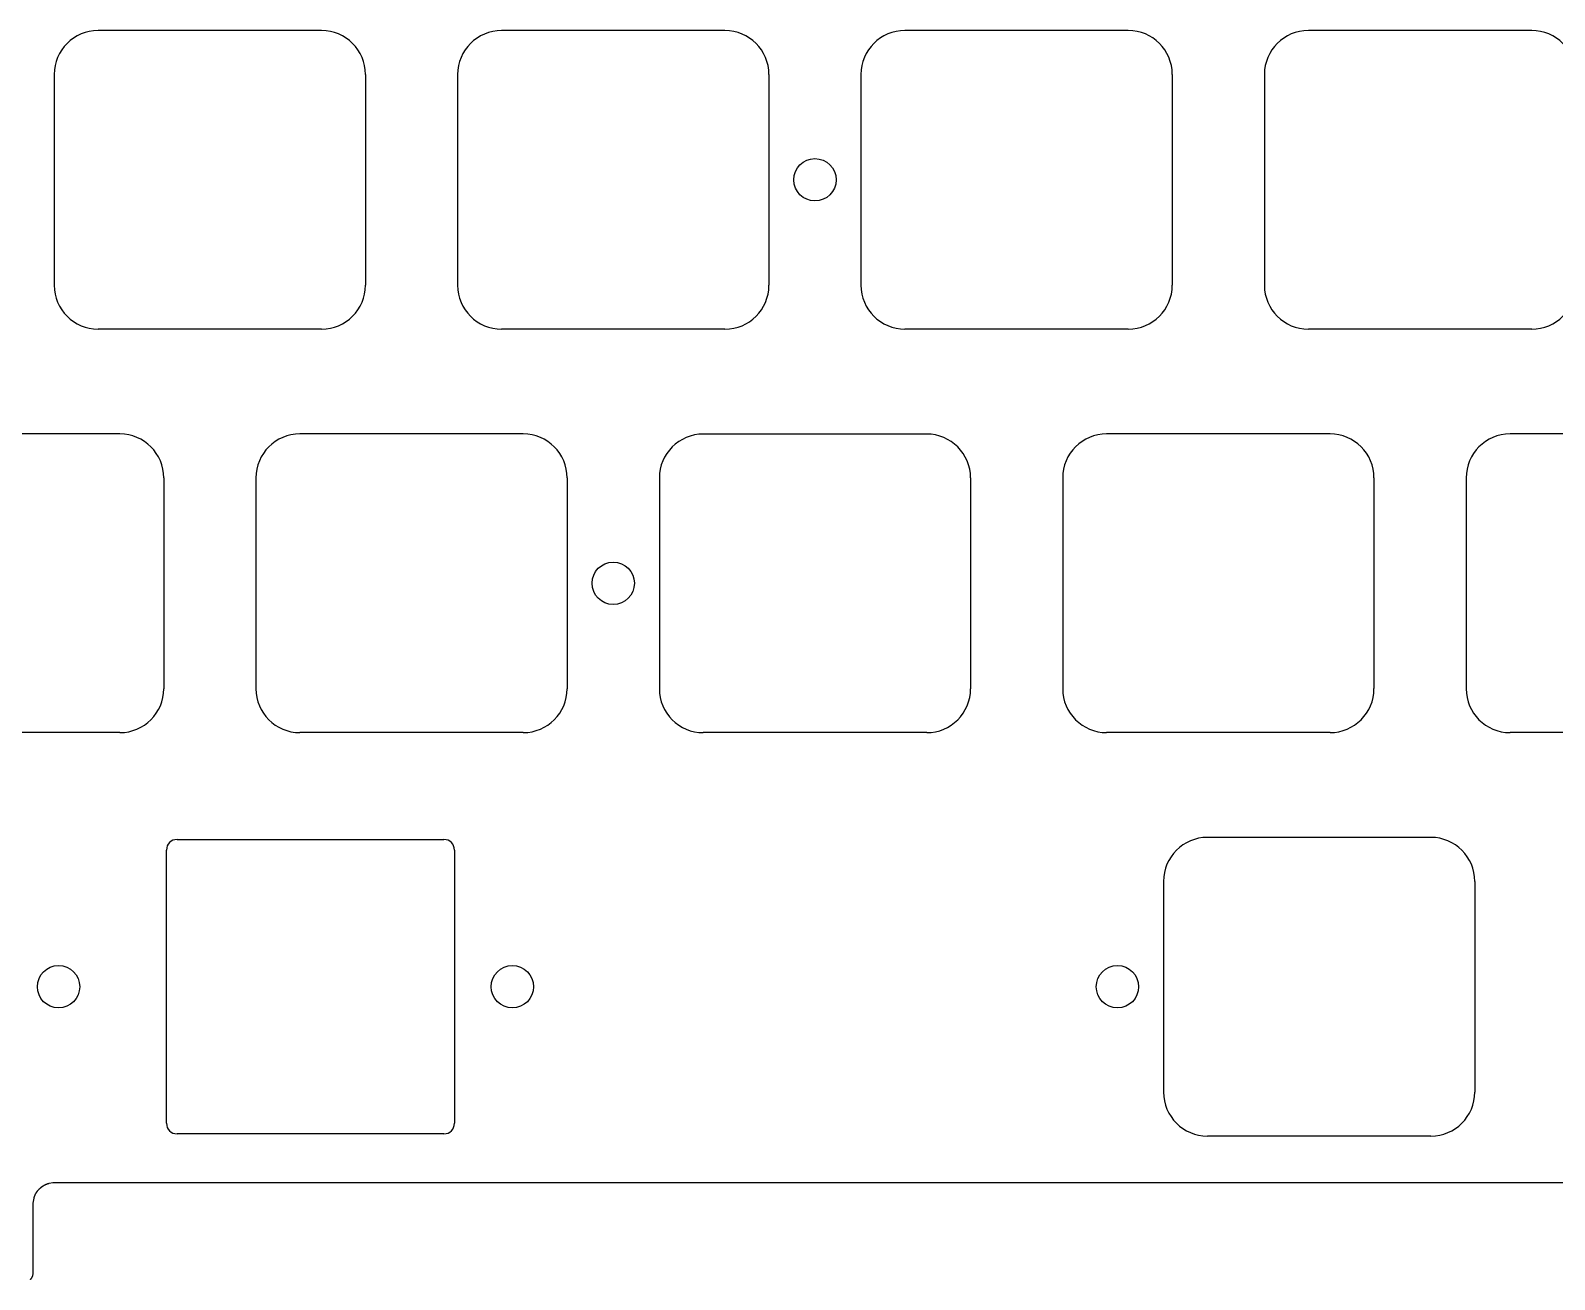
# Model space of a CAD drawing. Header units: millimetres. Extents: x -9 to 276, y -90 to 14.
# Drawn here: x 63 to 134.9, y -90 to -31.1 of the extents above; entities that cross this region are included whole.
import ezdxf

# ---------------------------------------------------------------- set-up
doc = ezdxf.new("R2010")
doc.units = ezdxf.units.MM
doc.layers.add('BLACK', color=7, linetype='CONTINUOUS')

msp = doc.modelspace()

# ---------------------------------------------------------------- linework, layer by layer
at = {"layer": 'BLACK', "linetype": 'Continuous'}
for p, q in [((76.7154, -31.0541), (66.165399, -31.0541)), ((95.76685, -31.05615), (85.216849, -31.05615)), ((114.81395, -31.05205), (104.263949, -31.05205)), ((133.8654, -31.0541), (123.315399, -31.0541)), ((64.0904, -33.1291), (64.0904, -43.079101)), ((78.7904, -33.1291), (78.7904, -43.0791)), ((83.14185, -33.13115), (83.14185, -43.081151)), ((97.84185, -33.13115), (97.84185, -43.08115)), ((102.18895, -33.12705), (102.18895, -43.077051)), ((116.88895, -33.12705), (116.88895, -43.07705)), ((121.2404, -33.1291), (121.2404, -43.079101)), ((76.7154, -45.1541), (66.1654, -45.1541)), ((95.76685, -45.15615), (85.21685, -45.15615)), ((114.81395, -45.15205), (104.26395, -45.15205)), ((133.8654, -45.1541), (123.3154, -45.1541)), ((67.1904, -50.1041), (56.640399, -50.1041)), ((86.2404, -50.1041), (75.690399, -50.1041)), ((105.29185, -50.10615), (94.741849, -50.10615)), ((124.33895, -50.10205), (113.788949, -50.10205)), ((143.3904, -50.1041), (132.840399, -50.1041)), ((69.2654, -52.1791), (69.2654, -62.1291)), ((73.6154, -52.1791), (73.6154, -62.129101)), ((88.3154, -52.1791), (88.3154, -62.1291)), ((92.66685, -52.18115), (92.66685, -62.131151)), ((107.36685, -52.18115), (107.36685, -62.13115)), ((111.71395, -52.17705), (111.71395, -62.127051)), ((126.41395, -52.17705), (126.41395, -62.12705)), ((130.7654, -52.1791), (130.7654, -62.129101)), ((67.1904, -64.2041), (56.6404, -64.2041)), ((86.2404, -64.2041), (75.6904, -64.2041)), ((105.29185, -64.20615), (94.74185, -64.20615)), ((124.33895, -64.20205), (113.78895, -64.20205)), ((143.3904, -64.2041), (132.8404, -64.2041)), ((69.3934, -82.65), (69.3934, -69.75)), ((69.8934, -69.25), (82.4934, -69.25)), ((82.9934, -69.75), (82.9934, -82.65)), ((129.10145, -69.15205), (118.551449, -69.15205)), ((116.47645, -71.22705), (116.47645, -81.177051)), ((131.17645, -71.22705), (131.17645, -81.17705)), ((82.4934, -83.15), (69.8934, -83.15)), ((129.10145, -83.25205), (118.55145, -83.25205)), ((63.509581, -85.644517), (63.513252, -85.641774)), ((63.513252, -85.641774), (63.516925, -85.639054)), ((63.516925, -85.639054), (63.520605, -85.636353)), ((63.520605, -85.636353), (63.524287, -85.633676)), ((63.524287, -85.633676), (63.527976, -85.631018)), ((63.527976, -85.631018), (63.531666, -85.628385)), ((63.531666, -85.628385), (63.535363, -85.625771)), ((63.535363, -85.625771), (63.542438, -85.620837)), ((63.542438, -85.620837), (63.546139, -85.618292)), ((63.546139, -85.618292), (63.549846, -85.615766)), ((63.549846, -85.615766), (63.55355, -85.613267)), ((63.55355, -85.613267), (63.557261, -85.610788)), ((63.557261, -85.610788), (63.560968, -85.608335)), ((63.560968, -85.608335), (63.564682, -85.605902)), ((63.564682, -85.605902), (63.568393, -85.603494)), ((63.568393, -85.603494), (63.572112, -85.601106)), ((63.572112, -85.601106), (63.575828, -85.598742)), ((63.575828, -85.598742), (63.579552, -85.596398)), ((63.579552, -85.596398), (63.583274, -85.594079)), ((63.583274, -85.594079), (63.587003, -85.591778)), ((63.587003, -85.591778), (63.590731, -85.589502)), ((63.590731, -85.589502), (63.594467, -85.587245)), ((63.594467, -85.587245), (63.598202, -85.585011)), ((63.598202, -85.585011), (63.601944, -85.582796)), ((63.601944, -85.582796), (63.605687, -85.580605)), ((63.605687, -85.580605), (63.609438, -85.578432)), ((63.609438, -85.578432), (63.613189, -85.576282)), ((63.613189, -85.576282), (63.616948, -85.57415)), ((63.616948, -85.57415), (63.620708, -85.572041)), ((63.620708, -85.572041), (63.624476, -85.56995)), ((63.624476, -85.56995), (63.628247, -85.567881)), ((63.628247, -85.567881), (63.632024, -85.565831)), ((63.632024, -85.565831), (63.635805, -85.563802)), ((63.635805, -85.563802), (63.639593, -85.561791)), ((63.639593, -85.561791), (63.643385, -85.559801)), ((63.643385, -85.559801), (63.647185, -85.55783)), ((63.647185, -85.55783), (63.650988, -85.555879)), ((63.650988, -85.555879), (63.6548, -85.553947)), ((63.6548, -85.553947), (63.658616, -85.552035)), ((63.658616, -85.552035), (63.66244, -85.550141)), ((63.66244, -85.550141), (63.666269, -85.548267)), ((63.666269, -85.548267), (63.670107, -85.546411)), ((63.670107, -85.546411), (63.67395, -85.544575)), ((63.67395, -85.544575), (63.677802, -85.542757)), ((63.677802, -85.542757), (63.681659, -85.540958)), ((63.681659, -85.540958), (63.685526, -85.539177)), ((63.685526, -85.539177), (63.689399, -85.537415)), ((63.689399, -85.537415), (63.693281, -85.535671)), ((63.693281, -85.535671), (63.69717, -85.533946)), ((63.69717, -85.533946), (63.701068, -85.532239)), ((63.701068, -85.532239), (63.704974, -85.53055)), ((63.704974, -85.53055), (63.708889, -85.528879)), ((63.708889, -85.528879), (63.712812, -85.527226)), ((63.712812, -85.527226), (63.716745, -85.525591)), ((63.716745, -85.525591), (63.720686, -85.523974)), ((63.720686, -85.523974), (63.724637, -85.522375)), ((63.724637, -85.522375), (63.728598, -85.520793)), ((63.728598, -85.520793), (63.732568, -85.519229)), ((63.732568, -85.519229), (63.736548, -85.517683)), ((63.736548, -85.517683), (63.740538, -85.516154)), ((63.740538, -85.516154), (63.74855, -85.513149)), ((63.74855, -85.513149), (63.756604, -85.510213)), ((63.756604, -85.510213), (63.764702, -85.507347)), ((63.764702, -85.507347), (63.772846, -85.504549)), ((63.772846, -85.504549), (63.781037, -85.501819)), ((63.781037, -85.501819), (63.789277, -85.499158)), ((63.789277, -85.499158), (63.797568, -85.496564)), ((63.797568, -85.496564), (63.805911, -85.494038)), ((63.805911, -85.494038), (63.814308, -85.49158)), ((63.814308, -85.49158), (63.822761, -85.489188)), ((63.822761, -85.489188), (63.831271, -85.486863)), ((63.831271, -85.486863), (63.83984, -85.484606)), ((63.83984, -85.484606), (63.848469, -85.482415)), ((63.848469, -85.482415), (63.857162, -85.480291)), ((63.857162, -85.480291), (63.857661, -85.480171)), ((63.857661, -85.480171), (64.018272, -85.453465)), ((64.018272, -85.453465), (64.086645, -85.450866)), ((64.086645, -85.450866), (64.20926, -85.45)), ((64.20926, -85.45), (64.248984, -85.449874)), ((64.248984, -85.449874), (64.288296, -85.449824)), ((64.288296, -85.449824), (64.329797, -85.449842)), ((64.329797, -85.449842), (64.381158, -85.449928)), ((64.381158, -85.449928), (64.421574, -85.45)), ((64.421574, -85.45), (64.480328, -85.450049)), ((64.480328, -85.450049), (64.555753, -85.450042)), ((64.555753, -85.450042), (64.612163, -85.450012)), ((64.612163, -85.450012), (64.633887, -85.45)), ((64.633887, -85.45), (64.825739, -85.449931)), ((64.825739, -85.449931), (65.047982, -85.449923)), ((65.047982, -85.449923), (65.30978, -85.449967)), ((65.30978, -85.449967), (65.480148, -85.45)), ((65.480148, -85.45), (65.829948, -85.450022)), ((65.829948, -85.450022), (66.128229, -85.450009)), ((66.128229, -85.450009), (66.296502, -85.45)), ((66.296502, -85.45), (66.987075, -85.449998)), ((66.987075, -85.449998), (67.131047, -85.45)), ((67.131047, -85.45), (68.474748, -85.450002)), ((68.474748, -85.450002), (68.854714, -85.45)), ((68.854714, -85.45), (70.543776, -85.45)), ((70.543776, -85.45), (70.547278, -85.45)), ((70.547278, -85.45), (72.239842, -85.45)), ((72.239842, -85.45), (75.62497, -85.45)), ((75.62497, -85.45), (79.010099, -85.45)), ((79.010099, -85.45), (82.395227, -85.45)), ((82.395227, -85.45), (89.165483, -85.45)), ((89.165483, -85.45), (95.935739, -85.45)), ((95.935739, -85.45), (102.705995, -85.45)), ((102.705995, -85.45), (116.246508, -85.45)), ((116.246508, -85.45), (129.78702, -85.45)), ((129.78702, -85.45), (143.327532, -85.45)), ((63.102854, -86.414793), (63.107074, -86.34406)), ((63.107074, -86.34406), (63.137767, -86.182937)), ((63.137767, -86.182937), (63.138957, -86.178584)), ((63.138957, -86.178584), (63.140166, -86.174239)), ((63.140166, -86.174239), (63.141392, -86.169909)), ((63.141392, -86.169909), (63.142636, -86.165588)), ((63.142636, -86.165588), (63.143896, -86.161282)), ((63.143896, -86.161282), (63.145174, -86.156984)), ((63.145174, -86.156984), (63.14647, -86.152702)), ((63.14647, -86.152702), (63.147783, -86.148427)), ((63.147783, -86.148427), (63.149113, -86.144168)), ((63.149113, -86.144168), (63.150461, -86.139917)), ((63.150461, -86.139917), (63.151826, -86.13568)), ((63.151826, -86.13568), (63.153209, -86.131452)), ((63.153209, -86.131452), (63.154608, -86.127238)), ((63.154608, -86.127238), (63.156026, -86.123033)), ((63.156026, -86.123033), (63.15746, -86.118842)), ((63.15746, -86.118842), (63.158912, -86.114658)), ((63.158912, -86.114658), (63.160381, -86.11049)), ((63.160381, -86.11049), (63.161868, -86.106329)), ((63.161868, -86.106329), (63.163371, -86.102182)), ((63.163371, -86.102182), (63.164893, -86.098043)), ((63.164893, -86.098043), (63.166431, -86.093918)), ((63.166431, -86.093918), (63.167987, -86.089801)), ((63.167987, -86.089801), (63.16956, -86.085698)), ((63.16956, -86.085698), (63.17115, -86.081603)), ((63.17115, -86.081603), (63.172758, -86.077521)), ((63.172758, -86.077521), (63.174383, -86.073447)), ((63.174383, -86.073447), (63.176025, -86.069386)), ((63.176025, -86.069386), (63.177685, -86.065334)), ((63.177685, -86.065334), (63.179361, -86.061294)), ((63.179361, -86.061294), (63.181056, -86.057263)), ((63.181056, -86.057263), (63.182767, -86.053244)), ((63.182767, -86.053244), (63.184497, -86.049233)), ((63.184497, -86.049233), (63.186242, -86.045235)), ((63.186242, -86.045235), (63.188007, -86.041245)), ((63.188007, -86.041245), (63.189787, -86.037268)), ((63.189787, -86.037268), (63.191586, -86.033298)), ((63.191586, -86.033298), (63.193401, -86.029341)), ((63.193401, -86.029341), (63.195235, -86.025392)), ((63.195235, -86.025392), (63.197085, -86.021455)), ((63.197085, -86.021455), (63.198953, -86.017526)), ((63.198953, -86.017526), (63.200838, -86.013608)), ((63.200838, -86.013608), (63.202741, -86.009699)), ((63.202741, -86.009699), (63.204661, -86.005802)), ((63.204661, -86.005802), (63.206599, -86.001912)), ((63.206599, -86.001912), (63.208554, -85.998035)), ((63.208554, -85.998035), (63.210527, -85.994165)), ((63.210527, -85.994165), (63.212517, -85.990306)), ((63.212517, -85.990306), (63.214525, -85.986456)), ((63.214525, -85.986456), (63.21655, -85.982617)), ((63.21655, -85.982617), (63.218593, -85.978786)), ((63.218593, -85.978786), (63.220653, -85.974965)), ((63.220653, -85.974965), (63.222732, -85.971153)), ((63.222732, -85.971153), (63.224827, -85.967352)), ((63.224827, -85.967352), (63.226941, -85.963559)), ((63.226941, -85.963559), (63.229072, -85.959777)), ((63.229072, -85.959777), (63.231221, -85.956002)), ((63.231221, -85.956002), (63.233387, -85.952238)), ((63.233387, -85.952238), (63.235572, -85.948482)), ((63.235572, -85.948482), (63.237773, -85.944737)), ((63.237773, -85.944737), (63.239994, -85.941)), ((63.239994, -85.941), (63.242231, -85.937273)), ((63.242231, -85.937273), (63.244487, -85.933554)), ((63.244487, -85.933554), (63.24676, -85.929845)), ((63.24676, -85.929845), (63.249052, -85.926144)), ((63.249052, -85.926144), (63.251361, -85.922453)), ((63.251361, -85.922453), (63.253689, -85.91877)), ((63.253689, -85.91877), (63.256034, -85.915097)), ((63.256034, -85.915097), (63.258397, -85.911432)), ((63.258397, -85.911432), (63.260779, -85.907777)), ((63.260779, -85.907777), (63.263179, -85.90413)), ((63.263179, -85.90413), (63.265596, -85.900492)), ((63.265596, -85.900492), (63.268033, -85.896862)), ((63.268033, -85.896862), (63.270487, -85.893242)), ((63.270487, -85.893242), (63.272959, -85.88963)), ((63.272959, -85.88963), (63.27545, -85.886027)), ((63.27545, -85.886027), (63.277959, -85.882432)), ((63.277959, -85.882432), (63.280487, -85.878847)), ((63.280487, -85.878847), (63.283033, -85.875269)), ((63.283033, -85.875269), (63.286877, -85.869933)), ((63.286877, -85.869933), (63.29208, -85.86283)), ((63.29208, -85.86283), (63.297375, -85.855736)), ((63.297375, -85.855736), (63.302761, -85.848654)), ((63.302761, -85.848654), (63.308238, -85.841585)), ((63.308238, -85.841585), (63.313803, -85.834531)), ((63.313803, -85.834531), (63.319457, -85.827496)), ((63.319457, -85.827496), (63.325196, -85.820481)), ((63.325196, -85.820481), (63.331021, -85.813488)), ((63.331021, -85.813488), (63.336928, -85.80652)), ((63.336928, -85.80652), (63.342918, -85.799579)), ((63.342918, -85.799579), (63.348988, -85.792667)), ((63.348988, -85.792667), (63.355136, -85.785788)), ((63.355136, -85.785788), (63.361361, -85.778942)), ((63.361361, -85.778942), (63.367661, -85.772133)), ((63.367661, -85.772133), (63.374034, -85.765363)), ((63.374034, -85.765363), (63.380477, -85.758635)), ((63.380477, -85.758635), (63.386989, -85.75195)), ((63.386989, -85.75195), (63.393568, -85.745312)), ((63.393568, -85.745312), (63.400211, -85.738722)), ((63.400211, -85.738722), (63.406916, -85.732183)), ((63.406916, -85.732183), (63.413681, -85.725698)), ((63.413681, -85.725698), (63.420503, -85.719269)), ((63.420503, -85.719269), (63.427381, -85.712897)), ((63.427381, -85.712897), (63.43431, -85.706586)), ((63.43431, -85.706586), (63.437794, -85.703454)), ((63.437794, -85.703454), (63.44129, -85.700338)), ((63.44129, -85.700338), (63.444798, -85.697238)), ((63.444798, -85.697238), (63.448317, -85.694154)), ((63.448317, -85.694154), (63.451847, -85.691088)), ((63.451847, -85.691088), (63.455388, -85.688038)), ((63.455388, -85.688038), (63.45894, -85.685006)), ((63.45894, -85.685006), (63.462502, -85.681991)), ((63.462502, -85.681991), (63.466074, -85.678995)), ((63.466074, -85.678995), (63.469655, -85.676015)), ((63.469655, -85.676015), (63.473245, -85.673056)), ((63.473245, -85.673056), (63.476845, -85.670113)), ((63.476845, -85.670113), (63.480453, -85.667191)), ((63.480453, -85.667191), (63.484069, -85.664287)), ((63.484069, -85.664287), (63.487692, -85.661403)), ((63.487692, -85.661403), (63.491325, -85.658538)), ((63.491325, -85.658538), (63.494962, -85.655694)), ((63.494962, -85.655694), (63.498609, -85.652868)), ((63.498609, -85.652868), (63.502259, -85.650064)), ((63.502259, -85.650064), (63.505919, -85.647279)), ((63.505919, -85.647279), (63.509581, -85.644517)), ((63.101445, -87.376621), (63.101446, -86.964512)), ((63.101446, -86.964512), (63.10148, -86.651291)), ((63.101461, -86.506967), (63.101481, -86.494115)), ((63.101466, -86.519057), (63.101461, -86.506967)), ((63.101511, -86.540875), (63.101466, -86.519057)), ((63.10148, -86.651291), (63.101535, -86.589144)), ((63.101481, -86.494115), (63.101804, -86.45729)), ((63.101536, -86.551282), (63.101511, -86.540875)), ((63.101535, -86.588867), (63.101553, -86.572037)), ((63.101535, -86.589144), (63.101535, -86.588867)), ((63.101553, -86.572037), (63.101536, -86.551282)), ((63.101804, -86.45729), (63.102854, -86.414793)), ((63.101446, -87.504764), (63.101445, -87.376621)), ((63.101445, -87.854492), (63.101446, -87.504764)), ((63.101443, -88.532), (63.101445, -88.474432)), ((63.101445, -88.049256), (63.101445, -87.854492)), ((63.101445, -88.257288), (63.101445, -88.049256)), ((63.101445, -88.36586), (63.101445, -88.257288)), ((63.101445, -88.474432), (63.101445, -88.36586)), ((63.101365, -89.240706), (63.101416, -89.161412)), ((63.101376, -89.297366), (63.101365, -89.240706)), ((63.101416, -89.161412), (63.101444, -89.125864)), ((63.101445, -88.691576), (63.101443, -88.532)), ((63.101444, -89.125864), (63.101493, -89.009161)), ((63.101469, -88.803352), (63.101445, -88.691576)), ((63.101484, -88.866728), (63.101469, -88.803352)), ((63.101493, -89.009161), (63.101484, -88.866728)), ((63.020048, -89.963712), (63.021871, -89.961077)), ((63.021871, -89.961077), (63.023662, -89.958453)), ((63.023662, -89.958453), (63.025433, -89.955824)), ((63.025433, -89.955824), (63.027172, -89.953205)), ((63.027172, -89.953205), (63.02889, -89.950583)), ((63.02889, -89.950583), (63.030575, -89.947972)), ((63.030575, -89.947972), (63.03224, -89.945358)), ((63.03224, -89.945358), (63.033872, -89.942756)), ((63.033872, -89.942756), (63.035483, -89.940151)), ((63.035483, -89.940151), (63.037062, -89.93756)), ((63.037062, -89.93756), (63.038619, -89.934966)), ((63.038619, -89.934966), (63.040144, -89.932386)), ((63.040144, -89.932386), (63.041647, -89.929804)), ((63.041647, -89.929804), (63.043118, -89.927238)), ((63.043118, -89.927238), (63.044567, -89.924669)), ((63.044567, -89.924669), (63.045984, -89.922117)), ((63.045984, -89.922117), (63.047379, -89.919562)), ((63.047379, -89.919562), (63.049877, -89.914877)), ((63.049877, -89.914877), (63.080598, -89.83677)), ((63.080598, -89.83677), (63.097788, -89.754081)), ((63.097788, -89.754081), (63.098161, -89.751309)), ((63.098161, -89.751309), (63.098497, -89.748651)), ((63.098497, -89.748651), (63.098782, -89.74623)), ((63.098782, -89.74623), (63.099039, -89.743881)), ((63.099039, -89.743881), (63.099262, -89.741661)), ((63.099262, -89.741661), (63.09946, -89.739484)), ((63.09946, -89.739484), (63.099786, -89.735238)), ((63.099786, -89.735238), (63.100037, -89.73094)), ((63.100037, -89.73094), (63.100225, -89.726359)), ((63.100225, -89.726359), (63.100359, -89.72117)), ((63.100359, -89.72117), (63.100446, -89.714802)), ((63.100446, -89.714802), (63.100493, -89.705865)), ((63.100493, -89.705865), (63.100507, -89.699957)), ((63.100507, -89.699957), (63.10053, -89.690697)), ((63.10053, -89.690697), (63.100635, -89.669833)), ((63.100635, -89.669833), (63.100876, -89.636239)), ((63.100876, -89.636239), (63.10101, -89.619148)), ((63.10101, -89.619148), (63.101241, -89.589418)), ((63.101241, -89.589418), (63.101444, -89.560152)), ((63.101444, -89.343008), (63.101376, -89.297366)), ((63.101562, -89.384127), (63.101444, -89.343008)), ((63.101444, -89.560152), (63.101619, -89.526013)), ((63.101681, -89.425486), (63.101562, -89.384127)), ((63.101619, -89.526013), (63.101712, -89.493173)), ((63.101731, -89.460408), (63.101681, -89.425486)), ((63.101712, -89.493173), (63.101731, -89.460408)), ((62.969097, -90.026452), (62.971473, -90.023894)), ((62.971473, -90.023894), (62.973828, -90.021331)), ((62.973828, -90.021331), (62.976165, -90.018756)), ((62.976165, -90.018756), (62.978479, -90.016177)), ((62.978479, -90.016177), (62.980776, -90.013588)), ((62.980776, -90.013588), (62.983049, -90.010995)), ((62.983049, -90.010995), (62.985304, -90.008393)), ((62.985304, -90.008393), (62.987534, -90.005789)), ((62.987534, -90.005789), (62.989745, -90.003175)), ((62.989745, -90.003175), (62.99193, -90.000562)), ((62.99193, -90.000562), (62.994097, -89.997939)), ((62.994097, -89.997939), (62.996236, -89.995318)), ((62.996236, -89.995318), (62.998357, -89.992688)), ((62.998357, -89.992688), (63.000449, -89.990061)), ((63.000449, -89.990061), (63.002523, -89.987426)), ((63.002523, -89.987426), (63.004567, -89.984795)), ((63.004567, -89.984795), (63.006592, -89.982157)), ((63.006592, -89.982157), (63.008588, -89.979524)), ((63.008588, -89.979524), (63.010563, -89.976884)), ((63.010563, -89.976884), (63.012509, -89.974251)), ((63.012509, -89.974251), (63.014435, -89.971611)), ((63.014435, -89.971611), (63.01633, -89.968979)), ((63.01633, -89.968979), (63.018204, -89.966341)), ((63.018204, -89.966341), (63.020048, -89.963712))]:
    msp.add_line(p, q, dxfattribs=at)
at = {"layer": 'BLACK'}
for centre in [(100.01395, -38.10205), (90.48895, -57.15205), (64.2952, -76.20205), (85.72645, -76.20205), (114.30145, -76.20205)]:
    msp.add_circle(centre, 1, dxfattribs=at)
for centre, radius, start, end in [((66.165404, -33.129104), 2.075004, 90.00013806, 179.99988955), ((76.7154, -33.1291), 2.075, 0, 90), ((85.216854, -33.131154), 2.075004, 90.00013806, 179.99988955), ((95.76685, -33.13115), 2.075, 0, 90), ((104.263954, -33.127054), 2.075004, 90.00013806, 179.99988955), ((114.81395, -33.12705), 2.075, 0, 90), ((123.315404, -33.129104), 2.075004, 90.00013806, 179.99988955), ((133.8654, -33.1291), 2.075, 0, 90), ((66.165402, -43.079098), 2.075002, 180.00008284, 269.99994478), ((76.7154, -43.0791), 2.075, 270, 0), ((85.216852, -43.081148), 2.075002, 180.00008284, 269.99994478), ((95.76685, -43.08115), 2.075, 270, 0), ((104.263952, -43.077048), 2.075002, 180.00008284, 269.99994478), ((114.81395, -43.07705), 2.075, 270, 0), ((123.315402, -43.079098), 2.075002, 180.00008284, 269.99994478), ((133.8654, -43.0791), 2.075, 270, 0), ((67.1904, -52.1791), 2.075, 0, 90), ((75.690404, -52.179104), 2.075004, 90.00013806, 179.99988955), ((86.2404, -52.1791), 2.075, 0, 90), ((94.741854, -52.181154), 2.075004, 90.00013806, 179.99988955), ((105.29185, -52.18115), 2.075, 0, 90), ((113.788954, -52.177054), 2.075004, 90.00013806, 179.99988955), ((124.33895, -52.17705), 2.075, 0, 90), ((132.840404, -52.179104), 2.075004, 90.00013806, 179.99988955), ((67.1904, -62.1291), 2.075, 270, 0), ((75.690402, -62.129098), 2.075002, 180.00008284, 269.99994478), ((86.2404, -62.1291), 2.075, 270, 0), ((94.741852, -62.131148), 2.075002, 180.00008284, 269.99994478), ((105.29185, -62.13115), 2.075, 270, 0), ((113.788952, -62.127048), 2.075002, 180.00008284, 269.99994478), ((124.33895, -62.12705), 2.075, 270, 0), ((132.840402, -62.129098), 2.075002, 180.00008284, 269.99994478), ((69.893401, -69.750001), 0.500001, 90.00011459, 179.99988541), ((82.493399, -69.750001), 0.500001, 0.00011459, 89.99988541), ((118.551454, -71.227054), 2.075004, 90.00013806, 179.99988955), ((129.10145, -71.22705), 2.075, 0, 90), ((118.551452, -81.177048), 2.075002, 180.00008284, 269.99994478), ((129.10145, -81.17705), 2.075, 270, 0), ((69.893401, -82.649999), 0.500001, 180.00011459, 269.99988541), ((82.493399, -82.649999), 0.500001, 270.00011459, 359.99988541)]:
    msp.add_arc(centre, radius, start, end, dxfattribs=at)

doc.saveas('drawing.dxf')
